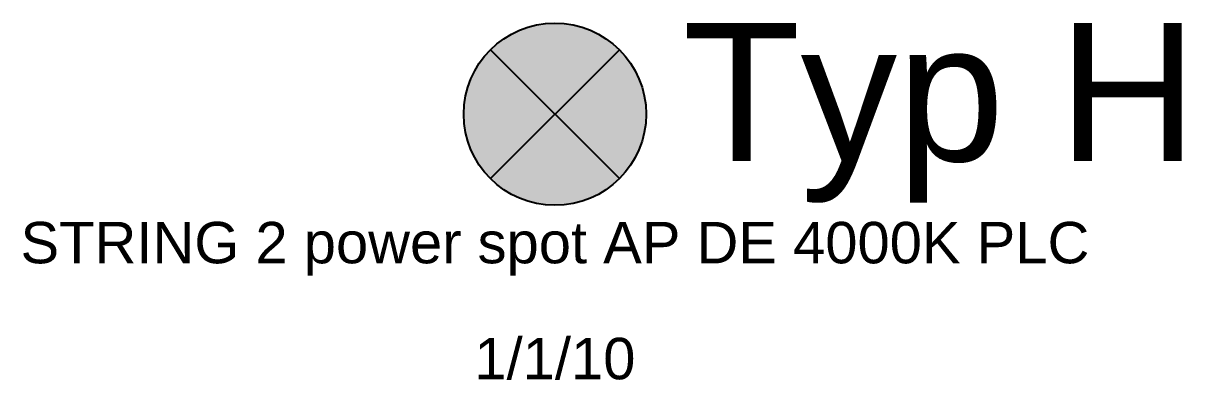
# Model space of a CAD drawing. Header units: millimetres. Extents: x -107261 to 42788, y -7557 to 117559.
# Drawn here: x 7153 to 9249, y 46433 to 47079 of the extents above; entities that cross this region are included whole.
import ezdxf
from ezdxf.enums import TextEntityAlignment as Align

# ---------------------------------------------------------------- set-up
doc = ezdxf.new("R2010")
doc.units = ezdxf.units.MM
for name, color, linetype in [('din_SIBEL_10_emergency_lighting', 90, 'Continuous'), ('din_SIBEL_31_color_white', 255, 'Continuous'), ('din_SIBEL_32_color_black', 250, 'Continuous'), ('din_SIBEL_33_color_yellow', 40, 'Continuous'), ('din_SIBEL_50_type_name', 90, 'Continuous'), ('din_SIBEL_51_typenumber', 90, 'Continuous'), ('din_SIBEL_52_info', 90, 'Continuous'), ('din_SIBEL_61_labeling', 90, 'Continuous')]:
    doc.layers.add(name, color=color, linetype=linetype)
doc.styles.get("Standard").update_dxf_attribs({"font": 'arial.ttf'})

# ---------------------------------------------------------------- blocks, each defined once
blk = doc.blocks.new('Standardblock_Spot')
at = {"layer": 'din_SIBEL_31_color_white'}
h = blk.add_hatch(color=256, dxfattribs=at)
h.dxf.hatch_style = 1
h.paths.add_polyline_path([(116.7, -48.3, 0.414214), (-116.7, -48.3), (0, -165)])
h.paths.add_polyline_path([(0, -165), (-116.7, -281.7, 0.414214), (116.7, -281.7)])
at = {"layer": 'din_SIBEL_33_color_yellow'}
h = blk.add_hatch(color=256, dxfattribs=at)
h.dxf.hatch_style = 1
h.paths.add_polyline_path([(-116.7, -48.3, 0.198912), (-165, -165, 0.198912), (-116.7, -281.7), (0, -165)])
h.paths.add_polyline_path([(116.7, -48.3), (0, -165), (116.7, -281.7, 0.198912), (165, -165, 0.198912)])
at = {"layer": 'din_SIBEL_32_color_black'}
for p, q in [((-116.7, -281.7), (116.7, -48.3)), ((-116.7, -48.3), (116.7, -281.7))]:
    blk.add_line(p, q, dxfattribs=at)
blk.add_circle((0, -165), 165, dxfattribs=at)
blk = doc.blocks.new('STANDARD_SPOT')
at = {"layer": 'din_SIBEL_10_emergency_lighting'}
blk.add_blockref('Standardblock_Spot', (0, 0), dxfattribs=at)
at = {"layer": 'din_SIBEL_50_type_name', "flags": 9}
blk.add_attdef('TYPE', (-326.4, 18.1), '', height=25, dxfattribs=at)
at = {"layer": 'din_SIBEL_50_type_name', "flags": 8}
blk.add_attdef('TYPENAME', text='', height=75, dxfattribs=at).set_placement((0, -350), align=Align.TOP_CENTER)
at = {"layer": 'din_SIBEL_51_typenumber', "flags": 8}
blk.add_attdef('TYPENUMBER', text='', height=250, dxfattribs=at).set_placement((336.4, 0.9), align=Align.TOP_LEFT)
at = {"layer": 'din_SIBEL_52_info', "flags": 8}
blk.add_attdef('INFOTEXT', text='', height=75, dxfattribs=at).set_placement((0.9, -444.9), align=Align.TOP_CENTER)
at = {"layer": 'din_SIBEL_61_labeling', "flags": 8}
for tag, p in [('LABELING1', (0.9, -539.9)), ('LABELING2', (0.9, -634.9))]:
    blk.add_attdef(tag, text='', height=75, dxfattribs=at).set_placement(p, align=Align.TOP_CENTER)

msp = doc.modelspace()

# ---------------------------------------------------------------- block references
at = {"layer": 'din_SIBEL_10_emergency_lighting'}
ref = msp.add_blockref('STANDARD_SPOT', (7949.8, 46913.9), dxfattribs=dict(at, rotation=90))
ref.add_attrib('LABELING1', '1/1/10', dxfattribs={"layer": 'din_SIBEL_61_labeling', "height": 75, "flags": 8}).set_placement((8114.8, 46508.9), align=Align.TOP_CENTER)
ref.add_attrib('TYPENAME', 'STRING 2 power spot AP DE 4000K PLC', dxfattribs={"layer": 'din_SIBEL_50_type_name', "height": 75, "flags": 8}).set_placement((8114.8, 46718.9), align=Align.TOP_CENTER)
ref.add_attrib('TYPENUMBER', 'Typ H', dxfattribs={"layer": 'din_SIBEL_51_typenumber', "height": 250, "flags": 8}).set_placement((8345.8, 47078.9), align=Align.TOP_LEFT)

doc.saveas('drawing.dxf')
